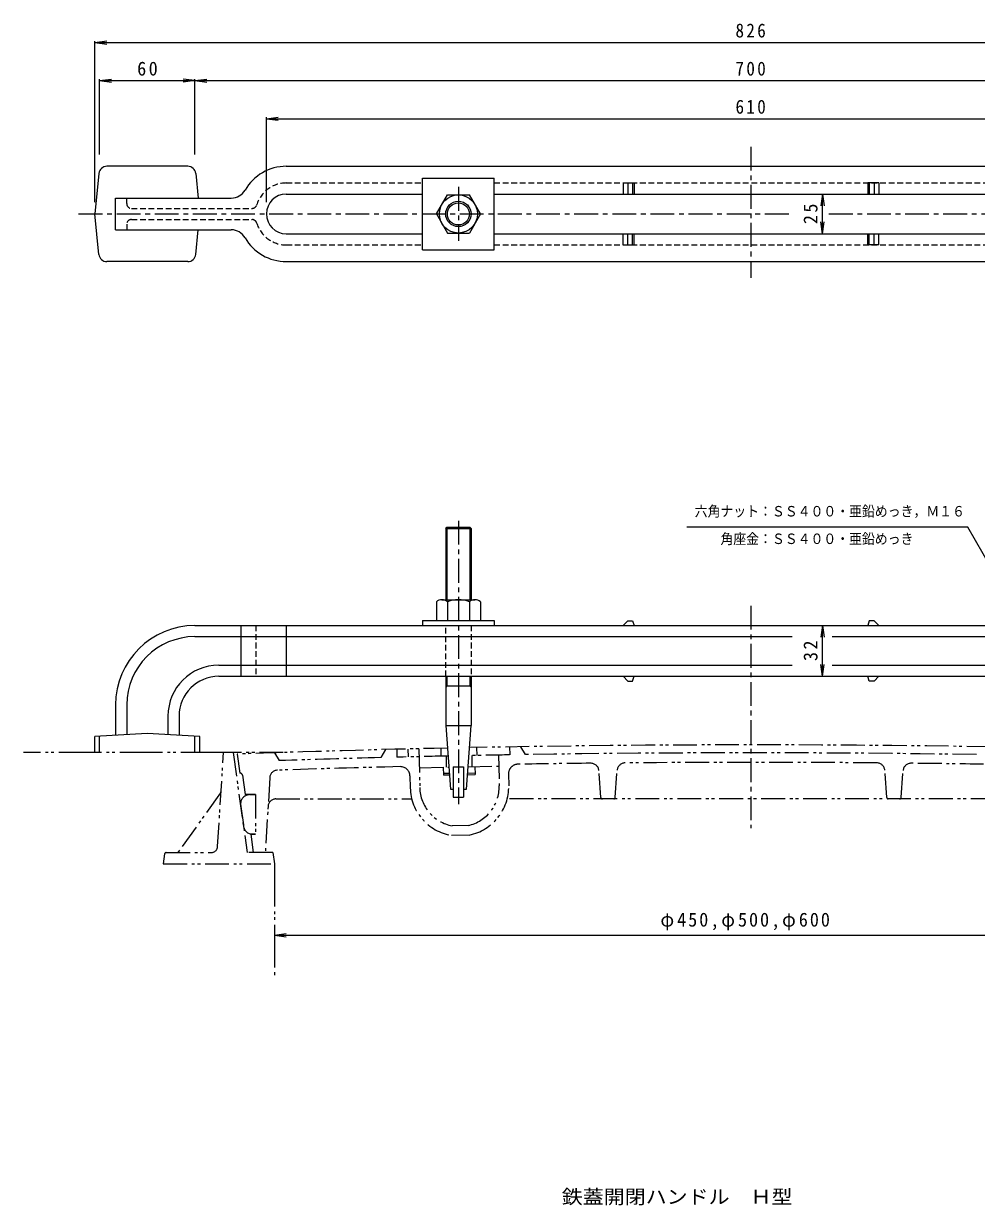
# Model space of a CAD drawing. Units: millimetres, scale not verified. Extents: x -469 to 534, y -399 to 345.
# Drawn here: x -469 to 130, y -399 to 345 of the extents above; entities that cross this region are included whole.
import ezdxf
from ezdxf.enums import TextEntityAlignment as Align

# ---------------------------------------------------------------- set-up
doc = ezdxf.new("R2010")
doc.units = ezdxf.units.MM
doc.header["$LTSCALE"] = 3
for name, pattern in [('CHAIN1', [8, 5, -1, 1, -1]), ('DASHED1', [1.8, 1.2, -0.6]), ('DOUBLE_CHAIN1', [8.8, 5, -1, 0.6, -0.6, 0.6, -1]), ('DOUBLE_CHAIN2', [12.8, 9, -1, 0.6, -0.6, 0.6, -1])]:
    doc.linetypes.add(name, pattern=pattern)
for name, color, linetype, lineweight in [('0-0', 3, 'Continuous', 9), ('0-1', 4, 'Continuous', 9), ('0-3', 4, 'DOUBLE_CHAIN1', 9), ('0-4', 7, 'Continuous', 9), ('0-6', 6, 'DOUBLE_CHAIN2', 9), ('0-9', 2, 'DOUBLE_CHAIN1', 9), ('0-A', 3, 'DOUBLE_CHAIN1', 9)]:
    doc.layers.add(name, color=color, linetype=linetype, lineweight=lineweight)
doc.layers.add('F-5', color=2, linetype='Continuous')
doc.styles.add('ＭＳ ゴシック', font='')
doc.styles.get('ＭＳ ゴシック').set_extended_font_data('MS Gothic')

msp = doc.modelspace()

# ---------------------------------------------------------------- linework, layer by layer
at = {"layer": '0-0', "linetype": 'CHAIN1'}
for p, q in [((-11.578, 267.758), (-11.578, 185.267)), ((-434.851, 225.45), (13.519, 225.45)), ((37.47, 225.45), (413.674, 225.45)), ((-11.578, -21.296), (-11.578, -161.249))]:
    msp.add_line(p, q, dxfattribs=at)
at = {"layer": '0-0'}
for p, q in [((-366.103, 255.45), (-417.053, 255.45)), ((-304.078, 255.45), (280.922, 255.45)), ((-422.029, 250.947), (-424.578, 225.45)), ((-361.128, 250.947), (-359.578, 235.45)), ((-92.078, 244.95), (-85.078, 244.95)), ((-92.078, 244.95), (-92.078, 237.95)), ((-89.078, 244.95), (-89.078, 237.95)), ((-86.078, 244.95), (-86.078, 237.95)), ((-85.078, 244.95), (-85.078, 237.95)), ((68.922, 244.95), (61.922, 244.95)), ((61.922, 244.95), (61.922, 237.95)), ((62.922, 244.95), (62.922, 237.95)), ((65.922, 244.95), (65.922, 237.95)), ((68.922, 244.95), (68.922, 237.95)), ((-304.078, 237.95), (-218.251, 237.95)), ((-173.251, 237.95), (150.094, 237.95)), ((-422.029, 199.952), (-424.578, 225.45)), ((-411.578, 215.45), (-338.719, 215.45)), ((-361.128, 199.952), (-359.578, 215.45)), ((-304.078, 212.95), (-218.251, 212.95)), ((-173.251, 212.95), (150.094, 212.95)), ((-92.078, 205.95), (-92.078, 212.95)), ((-89.078, 205.95), (-89.078, 212.95)), ((-86.078, 205.95), (-86.078, 212.95)), ((-85.078, 205.95), (-85.078, 212.95)), ((61.922, 205.95), (61.922, 212.95)), ((62.922, 205.95), (62.922, 212.95)), ((65.922, 205.95), (65.922, 212.95)), ((68.922, 205.95), (68.922, 212.95)), ((-92.078, 205.95), (-85.078, 205.95)), ((68.922, 205.95), (61.922, 205.95)), ((-366.103, 195.45), (-417.053, 195.45)), ((-304.078, 195.45), (280.922, 195.45)), ((-361.578, -33.703), (217.678, -33.703)), ((-332.774, -33.703), (-332.774, -65.703)), ((-304.078, -33.703), (-304.078, -65.703)), ((-361.578, -40.703), (14.349, -40.703)), ((39.431, -40.703), (217.678, -40.703)), ((-346.578, -58.703), (14.349, -58.703)), ((39.431, -58.703), (202.857, -58.703)), ((-346.578, -65.703), (202.857, -65.703)), ((-411.578, -83.703), (-411.578, -102.915)), ((-404.578, -83.703), (-404.578, -102.491)), ((-378.578, -90.703), (-378.578, -102.491)), ((-371.578, -90.703), (-371.578, -102.915)), ((-424.578, -113.703), (-424.578, -103.703)), ((-421.578, -113.885), (-421.578, -103.522)), ((-361.578, -113.885), (-361.578, -103.522))]:
    msp.add_line(p, q, dxfattribs=at)
at = {"layer": '0-0', "linetype": 'DASHED1'}
for p, q in [((-304.078, 244.95), (-218.251, 244.95)), ((-173.251, 244.95), (150.094, 244.95)), ((-404.578, 231.95), (-404.578, 235.45)), ((-401.578, 228.95), (-325.619, 228.95)), ((-404.578, 218.95), (-404.578, 215.45)), ((-401.578, 221.95), (-325.619, 221.95)), ((-304.078, 205.95), (-218.251, 205.95)), ((-173.251, 205.95), (150.094, 205.95)), ((-323.262, -33.703), (-323.262, -65.703))]:
    msp.add_line(p, q, dxfattribs=at)
at = {"layer": '0-0'}
for points in [[(-411.578, 215.45), (-411.578, 235.45), (-338.719, 235.45)], [(-92.078, -33.703), (-89.078, -30.703), (-86.078, -30.703), (-85.078, -33.703)], [(68.922, -33.703), (65.922, -30.703), (62.922, -30.703), (61.922, -33.703)], [(-92.078, -65.703), (-89.078, -68.703), (-86.078, -68.703), (-85.078, -65.703)], [(68.922, -65.703), (65.922, -68.703), (62.922, -68.703), (61.922, -65.703)], [(-358.578, -113.703), (-358.578, -103.703), (-391.578, -101.703), (-424.578, -103.703)]]:
    msp.add_lwpolyline(points, dxfattribs=at)
for centre, radius, start, end in [((-417.053, 250.45), 5, 90, 174.28893), ((-366.103, 250.45), 5, 5.71107, 90), ((-304.078, 225.45), 30, 90, 150), ((-338.719, 245.45), 10, 270, 330.00024), ((-304.078, 225.45), 12.5, 90, 270), ((-338.719, 205.45), 10, 29.99976, 90), ((-304.078, 225.45), 30, 210, 270), ((-417.053, 200.45), 5, 185.71107, 270), ((-366.103, 200.45), 5, 270, 354.28893), ((-361.578, -83.703), 50, 90, 180), ((-361.578, -83.703), 43, 90, 180), ((-346.578, -90.703), 32, 90, 180), ((-346.578, -90.703), 25, 90, 180)]:
    msp.add_arc(centre, radius, start, end, dxfattribs=at)
at = {"layer": '0-0', "linetype": 'DASHED1'}
for centre, radius, start, end in [((-304.078, 225.45), 19.5, 90, 163.20866), ((-401.578, 231.95), 3, 180, 270), ((-325.619, 231.95), 3, 270, 343.20813), ((-401.578, 218.95), 3, 90, 180), ((-325.619, 218.95), 3, 16.79187, 90), ((-304.078, 225.45), 19.5, 196.79134, 270)]:
    msp.add_arc(centre, radius, start, end, dxfattribs=at)
at = {"layer": '0-1', "color": 2}
for p, q in [((-218.251, 247.95), (-173.251, 247.95)), ((-218.251, 202.95), (-218.251, 247.95)), ((-173.251, 202.95), (-173.251, 247.95)), ((-209.601, 225.45), (-202.672, 237.45)), ((-202.672, 237.45), (-188.829, 237.45)), ((-181.901, 225.45), (-188.829, 237.45)), ((-209.601, 225.45), (-202.673, 213.45)), ((-181.901, 225.45), (-188.829, 213.45)), ((-202.673, 213.45), (-188.829, 213.45)), ((-218.251, 202.95), (-173.251, 202.95)), ((-209.601, -18.86), (-209.601, -30.503)), ((-206.137, -17.503), (-185.365, -17.503)), ((-202.672, -18.86), (-202.672, -30.503)), ((-188.829, -18.86), (-188.829, -30.503)), ((-181.901, -18.86), (-181.901, -30.503)), ((-218.251, -30.503), (-173.251, -30.503)), ((-218.251, -30.503), (-218.251, -33.703)), ((-173.251, -30.503), (-173.251, -33.703))]:
    msp.add_line(p, q, dxfattribs=at)
at = {"layer": '0-1', "color": 2, "linetype": 'CHAIN1'}
msp.add_line((-195.751, 242.45), (-195.751, 208.529), dxfattribs=at)
at = {"layer": '0-1', "linetype": 'CHAIN1'}
msp.add_line((-195.751, 32.25), (-195.751, -146.278), dxfattribs=at)
at = {"layer": '0-1'}
for p, q in [((-203.751, 27.414), (-187.751, 27.414)), ((-203.751, 27.414), (-203.751, -17.503)), ((-202.939, 28.225), (-202.939, -17.503)), ((-188.563, 28.225), (-188.563, -17.503)), ((-187.751, 27.414), (-187.751, -17.503)), ((-203.751, -65.703), (-203.751, -96.774)), ((-202.939, -65.703), (-202.939, -71.775)), ((-188.563, -65.703), (-188.563, -71.775)), ((-187.751, -65.703), (-187.751, -96.774)), ((-203.751, -71.775), (-187.751, -71.775)), ((-202.939, -71.775), (-203.751, -72.586)), ((-188.563, -71.775), (-187.751, -72.586)), ((-203.751, -96.774), (-187.751, -96.774)), ((-199.001, -122.774), (-199.001, -141.774)), ((-199.001, -141.774), (-192.501, -141.774))]:
    msp.add_line(p, q, dxfattribs=at)
at = {"layer": '0-1', "linetype": 'DASHED1'}
for p, q in [((-203.751, -65.703), (-203.751, -33.703)), ((-187.751, -33.703), (-187.751, -65.703))]:
    msp.add_line(p, q, dxfattribs=at)
at = {"layer": '0-1'}
for points in [[(-203.751, 27.414), (-202.939, 28.225), (-188.563, 28.225), (-187.751, 27.414)], [(-203.751, -96.774), (-200.751, -136.774), (-199.001, -136.774)], [(-192.501, -136.774), (-190.751, -136.774), (-187.751, -96.774)], [(-199.001, -122.774), (-192.501, -122.774), (-192.501, -141.774)]]:
    msp.add_lwpolyline(points, dxfattribs=at)
at = {"layer": '0-1', "color": 2}
msp.add_circle((-195.744, 225.45), 12, dxfattribs=at)
at = {"layer": '0-1'}
for radius in [8, 6.918]:
    msp.add_circle((-195.751, 225.45), radius, dxfattribs=at)
at = {"layer": '0-1', "color": 2}
for centre, radius, start, end in [((-206.137, -22.604), 5.101, 47.22217, 132.77783), ((-195.751, -35.838), 18.335, 67.81931, 112.18062), ((-185.365, -22.604), 5.101, 47.22217, 132.77783)]:
    msp.add_arc(centre, radius, start, end, dxfattribs=at)
at = {"layer": '0-3'}
for p, q in [((-326.936, -140.203), (-323.578, -140.203)), ((-323.578, -140.203), (-323.578, -165.203)), ((-332.936, -146.203), (-331.109, -159.203)), ((-325.109, -165.203), (-323.578, -165.203))]:
    msp.add_line(p, q, dxfattribs=at)
for centre, start, end in [((-326.936, -146.203), 90, 180), ((-325.109, -159.203), 180, 270)]:
    msp.add_arc(centre, 6, start, end, dxfattribs=at)
at = {"layer": '0-4'}
for p, q in [((-424.578, 333.45), (-417.142, 334.429)), ((-424.578, 232.95), (-424.578, 334.35)), ((-424.578, 333.45), (401.422, 333.45)), ((-424.578, 333.45), (-417.142, 332.471)), ((-421.578, 309.45), (-414.143, 310.429)), ((-421.578, 262.95), (-421.578, 310.35)), ((-421.578, 309.45), (-361.578, 309.45)), ((-421.578, 309.45), (-414.143, 308.471)), ((-361.578, 309.45), (-369.014, 310.429)), ((-361.578, 309.45), (-369.014, 308.471)), ((-361.578, 309.45), (-354.143, 310.429)), ((-361.578, 262.95), (-361.578, 310.35)), ((-361.578, 309.45), (338.422, 309.45)), ((-361.578, 309.45), (-354.143, 308.471)), ((-316.578, 285.45), (-309.142, 286.429)), ((-316.578, 232.95), (-316.578, 286.35)), ((-316.578, 285.45), (293.422, 285.45)), ((-316.578, 285.45), (-309.142, 284.471)), ((33.422, 237.95), (32.443, 230.514)), ((33.422, 212.95), (33.422, 237.95)), ((33.422, 237.95), (34.401, 230.514)), ((33.422, 212.95), (32.443, 220.386)), ((33.422, 212.95), (34.401, 220.386)), ((33.422, -33.703), (32.443, -41.139)), ((33.422, -65.703), (33.422, -33.703)), ((33.422, -33.703), (34.401, -41.139)), ((33.422, -65.703), (32.443, -58.267)), ((33.422, -65.703), (34.401, -58.267)), ((-311.578, -228.703), (-304.143, -227.724)), ((-311.578, -228.703), (288.422, -228.703)), ((-311.578, -228.703), (-304.143, -229.682))]:
    msp.add_line(p, q, dxfattribs=at)
msp.add_lwpolyline([(158.744, -30.503), (124.837, 28.225), (-51.954, 28.225)], dxfattribs=at)
at = {"layer": '0-6'}
for p, q in [((-343.578, -113.703), (-469.435, -113.703)), ((-311.578, -183.703), (-311.578, -253.917))]:
    msp.add_line(p, q, dxfattribs=at)
at = {"layer": '0-9'}
for p, q in [((-347.34, -172.957), (-343.578, -113.703)), ((-305.962, -113.703), (-343.578, -113.703)), ((-337.578, -113.703), (-328.724, -176.703)), ((-345.499, -139.169), (-372.387, -176.703)), ((-380.701, -177.562), (-381.578, -183.703)), ((-379.711, -176.703), (-351.333, -176.703)), ((-312.578, -176.703), (-328.724, -176.703)), ((-312.578, -176.703), (-311.578, -183.703)), ((-381.578, -183.703), (-311.578, -183.703))]:
    msp.add_line(p, q, dxfattribs=at)
for centre, radius, start, end in [((-347.125, -138.005), 2, 324.38527, 356.36668), ((-379.711, -177.703), 1, 90, 171.86929), ((-351.332, -172.703), 4, 269.99858, 356.36815)]:
    msp.add_arc(centre, radius, start, end, dxfattribs=at)
at = {"layer": '0-A'}
for p, q in [((-227.571, -111.48), (-227.468, -116.479)), ((-220.573, -111.301), (-220.073, -135.779)), ((-206.901, -111.007), (-206.799, -115.999)), ((-184.256, -110.544), (-184.154, -115.536)), ((-163.584, -110.171), (-163.482, -115.17)), ((-153.457, -115.006), (-156.556, -110.055)), ((-335.078, -114.703), (-333.391, -126.703)), ((-311.578, -113.889), (-308.578, -118.792)), ((-241.64, -111.828), (-244.534, -116.904)), ((-234.593, -111.651), (-234.491, -116.65)), ((-203.552, -115.932), (-203.409, -122.931)), ((-187.4, -115.602), (-187.257, -122.601)), ((-170.481, -115.257), (-170.083, -134.758)), ((-220.328, -123.277), (-201.791, -122.898)), ((-205.331, -122.97), (-205.229, -127.969)), ((-189.691, -122.651), (-170.339, -122.255)), ((-185.335, -122.562), (-185.233, -127.561)), ((-106.144, -141.958), (-107.322, -125.104)), ((-97.013, -141.958), (-95.82, -124.889)), ((73.857, -141.958), (72.663, -124.889)), ((82.987, -141.958), (84.165, -125.104)), ((-333.182, -126.703), (-333.391, -126.703)), ((-331.697, -127.995), (-329.981, -140.203)), ((-226.223, -128.475), (-226.071, -135.902)), ((-201.492, -126.893), (-205.249, -126.969)), ((-201.417, -127.891), (-205.229, -127.969)), ((-190.067, -127.659), (-185.233, -127.561)), ((-189.992, -126.658), (-185.254, -126.561)), ((-164.236, -127.208), (-164.084, -134.635)), ((-323.578, -140.203), (-329.981, -140.203)), ((-310.576, -142.888), (-225.127, -142.888)), ((141.872, -142.888), (-165.029, -142.888)), ((-189.578, -159.656), (-199.576, -159.86)), ((-188.883, -165.643), (-200.027, -165.871))]:
    msp.add_line(p, q, dxfattribs=at)
for points in [[(-314.52, -129.541), (-317.256, -176.703), (-324.851, -176.703)], [(-323.578, -140.203), (-323.578, -165.203), (-326.468, -165.203), (-324.851, -176.703)]]:
    msp.add_lwpolyline(points, dxfattribs=at)
for centre, radius, start, end in [((-11.578, -9108.887), 9000, 91.21675, 92.05991), ((-11.578, -9108.887), 9000, 88.87177, 91.12823), ((-11.578, -9108.887), 8995, 91.48404, 91.89215), ((-11.578, -9108.887), 8995, 91.21504, 91.42004), ((-11.578, -9108.887), 8995, 90.96764, 91.13126), ((-11.578, -9108.887), 8995, 89.09624, 90.90376), ((-309.528, -129.831), 5, 91.45985, 176.67984), ((-11.578, -9108.887), 8989, 91.40701, 91.90028), ((-232.222, -128.598), 6, 1.17085, 90.72995), ((-158.237, -127.085), 6, 87.93394, 181.16956), ((-11.578, -9108.887), 8989, 90.6438, 90.93347), ((-112.31, -125.453), 5, 4.00002, 93.10173), ((-90.832, -125.238), 5, 89.81635, 176.00011), ((-11.578, -9108.887), 8989, 89.49493, 90.50507), ((67.675, -125.238), 5, 3.99989, 90.18365), ((89.153, -125.453), 5, 86.89827, 175.99998), ((-11.578, -9108.887), 8989, 89.06653, 89.3562), ((-333.182, -128.203), 1.5, 7.99976, 90), ((-195.078, -135.268), 31, 181.17036, 260.81328), ((-195.078, -135.268), 25, 181.17041, 259.63344), ((-195.078, -135.268), 25, 282.70749, 1.17046), ((-195.078, -135.268), 31, 281.52757, 1.17044), ((-310.576, -147.888), 5, 90, 176.67984), ((-105.146, -141.888), 1, 184.00026, 270), ((-98.011, -141.888), 1, 270, 355.99974), ((74.854, -141.888), 1, 184.00026, 270), ((81.989, -141.888), 1, 270, 355.99974)]:
    msp.add_arc(centre, radius, start, end, dxfattribs=at)

# ---------------------------------------------------------------- texts
at = {"layer": '0-4', "color": 6, "style": 'ＭＳ ゴシック', "width": 0.9}
for s, p in [('六角ナット：ＳＳ４００・亜鉛めっき，Ｍ１６', (-46.996, 32.975)), ('角座金：ＳＳ４００・亜鉛めっき', (-30.796, 15.626))]:
    msp.add_text(s, height=6.598, dxfattribs=at).set_placement(p, align=Align.BOTTOM_LEFT)
at = {"layer": '0-4', "color": 2, "char_height": 8.798, "attachment_point": 7, "style": 'ＭＳ ゴシック'}
for s, insert in [('\\T1.27;\\W0.9;826', (-21.328, 336.45)), ('\\T1.27;\\W0.95;60', (-397.953, 312.45)), ('\\T1.27;\\W0.9;700', (-21.328, 312.45)), ('\\T1.27;\\W0.9;610', (-21.328, 288.45)), ('\\T1.22;\\W0.95;φ450,φ500,φ600', (-68.578, -225.703))]:
    msp.add_mtext(s, dxfattribs=dict(at, insert=insert))
at = {"layer": '0-4', "color": 2, "char_height": 8.798, "attachment_point": 7, "rotation": 90, "style": 'ＭＳ ゴシック'}
for s, insert in [('\\T1.27;\\W0.95;25', (30.422, 219.075)), ('\\T1.27;\\W0.95;32', (30.422, -56.078))]:
    msp.add_mtext(s, dxfattribs=dict(at, insert=insert))
at = {"layer": 'F-5', "style": 'ＭＳ ゴシック', "width": 1.1}
msp.add_text('鉄蓋開閉ハンドル\u3000Ｈ型', height=8.798, dxfattribs=at).set_placement((-130.688, -400.495), align=Align.BOTTOM_LEFT)

doc.saveas('drawing.dxf')
